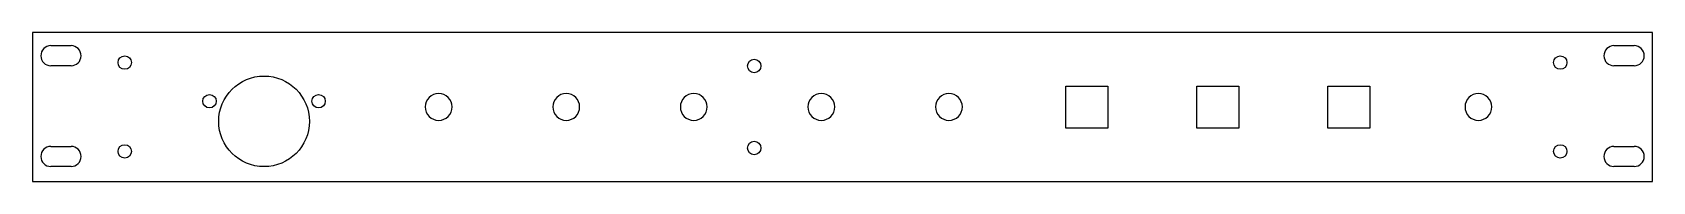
# Model space of a CAD drawing. Header units: millimetres. Extents: x 30 to 512, y 90 to 134.
import ezdxf

# ---------------------------------------------------------------- set-up
doc = ezdxf.new("R2010")
doc.units = ezdxf.units.MM

msp = doc.modelspace()

# ---------------------------------------------------------------- linework, layer by layer
at = {"color": 7, "linetype": 'Continuous', "lineweight": 25}
for p, q in [((512.5, 134.45), (29.9, 134.45)), ((29.9, 134.45), (29.9, 90)), ((35.4, 130.5), (41.4, 130.5)), ((501, 130.5), (507, 130.5)), ((512.5, 90), (512.5, 134.45)), ((41.4, 124.5), (35.4, 124.5)), ((507, 124.5), (501, 124.5)), ((337.75, 118.41), (350.25, 118.41)), ((337.75, 105.91), (337.75, 118.41)), ((350.25, 118.41), (350.25, 105.91)), ((376.75, 105.91), (376.75, 118.41)), ((376.75, 118.41), (389.25, 118.41)), ((389.25, 118.41), (389.25, 105.91)), ((415.75, 105.91), (415.75, 118.41)), ((415.75, 118.41), (428.25, 118.41)), ((428.25, 118.41), (428.25, 105.91)), ((350.25, 105.91), (337.75, 105.91)), ((389.25, 105.91), (376.75, 105.91)), ((428.25, 105.91), (415.75, 105.91)), ((35.4, 100.5), (41.4, 100.5)), ((501, 100.5), (507, 100.5)), ((41.4, 94.5), (35.4, 94.5)), ((507, 94.5), (501, 94.5)), ((29.9, 90), (512.5, 90))]:
    msp.add_line(p, q, dxfattribs=at)
for centre, radius in [((57.4, 125.45), 2), ((244.9, 124.45), 2), ((485, 125.45), 2), ((98.9, 107.95), 13.5), ((82.65, 113.95), 2), ((115.15, 113.95), 2), ((244.9, 100), 2), ((57.4, 99), 2), ((485, 99), 2)]:
    msp.add_circle(centre, radius, dxfattribs=at)
for centre, radius, start, end in [((35.4, 127.5), 3, 90, 270), ((41.4, 127.5), 3, 270, 90), ((501, 127.5), 3, 90, 270), ((507, 127.5), 3, 270, 90), ((150.9, 112.24), 4, 0, 180), ((188.9, 112.24), 4, 0, 180), ((226.9, 112.24), 4, 0, 180), ((264.9, 112.24), 4, 0, 180), ((302.9, 112.24), 4, 0, 180), ((460.62, 112.24), 4, 0, 180), ((150.9, 112.24), 4, 180, 0), ((188.9, 112.24), 4, 180, 0), ((226.9, 112.24), 4, 180, 0), ((264.9, 112.24), 4, 180, 0), ((302.9, 112.24), 4, 180, 0), ((460.62, 112.24), 4, 180, 0), ((35.4, 97.5), 3, 90, 270), ((41.4, 97.5), 3, 270, 90), ((501, 97.5), 3, 90, 270), ((507, 97.5), 3, 270, 90)]:
    msp.add_arc(centre, radius, start, end, dxfattribs=at)

doc.saveas('drawing.dxf')
